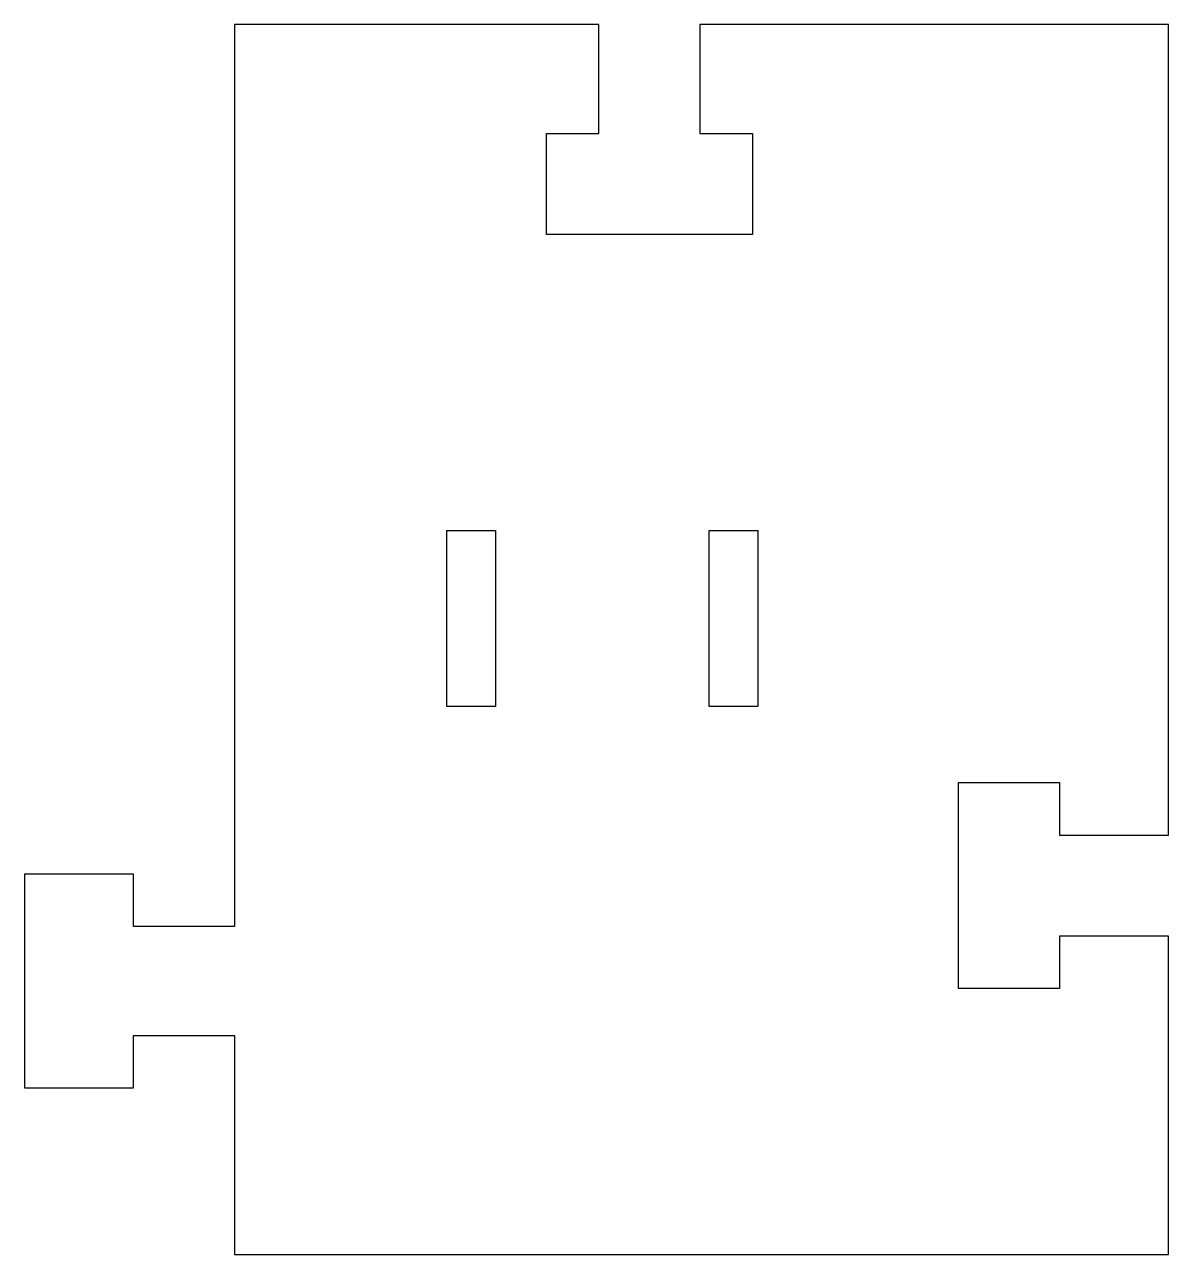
# Model space of a CAD drawing. Header units: millimetres. Extents: x -21.8 to 21.8, y -23.4 to 23.4.
import ezdxf

# ---------------------------------------------------------------- set-up
doc = ezdxf.new("R2010")
doc.units = ezdxf.units.MM
doc.layers.get('0').update_dxf_attribs({"linetype": 'CONTINUOUS'})

msp = doc.modelspace()

# ---------------------------------------------------------------- linework, layer by layer
for p, q in [((0.094, 23.444), (-13.793, 23.444)), ((-13.793, 23.444), (-13.793, -10.946)), ((0.094, 19.294), (0.094, 23.444)), ((21.793, 23.444), (3.944, 23.444)), ((3.944, 23.444), (3.944, 19.294)), ((21.793, -7.456), (21.793, 23.444)), ((-1.906, 19.294), (0.094, 19.294)), ((-1.906, 15.444), (-1.906, 19.294)), ((3.944, 19.294), (5.944, 19.294)), ((5.944, 19.294), (5.944, 15.444)), ((5.944, 15.444), (-1.906, 15.444)), ((-5.705, -2.554), (-5.705, 4.154)), ((-5.705, 4.154), (-3.855, 4.154)), ((-3.855, 4.154), (-3.855, -2.554)), ((4.295, -2.554), (4.295, 4.154)), ((4.295, 4.154), (6.145, 4.154)), ((6.145, 4.154), (6.145, -2.554)), ((-3.855, -2.554), (-5.705, -2.554)), ((6.145, -2.554), (4.295, -2.554)), ((13.793, -13.306), (13.793, -5.456)), ((13.793, -5.456), (17.643, -5.456)), ((17.643, -5.456), (17.643, -7.456)), ((17.643, -7.456), (21.793, -7.456)), ((-17.643, -8.946), (-21.793, -8.946)), ((-21.793, -8.946), (-21.793, -17.096)), ((-17.643, -10.946), (-17.643, -8.946)), ((-13.793, -10.946), (-17.643, -10.946)), ((21.793, -11.306), (17.643, -11.306)), ((17.643, -11.306), (17.643, -13.306)), ((21.793, -23.444), (21.793, -11.306)), ((17.643, -13.306), (13.793, -13.306)), ((-17.643, -17.096), (-17.643, -15.096)), ((-17.643, -15.096), (-13.793, -15.096)), ((-13.793, -15.096), (-13.793, -23.444)), ((-21.793, -17.096), (-17.643, -17.096)), ((-13.793, -23.444), (21.793, -23.444))]:
    msp.add_line(p, q)

doc.saveas('drawing.dxf')
